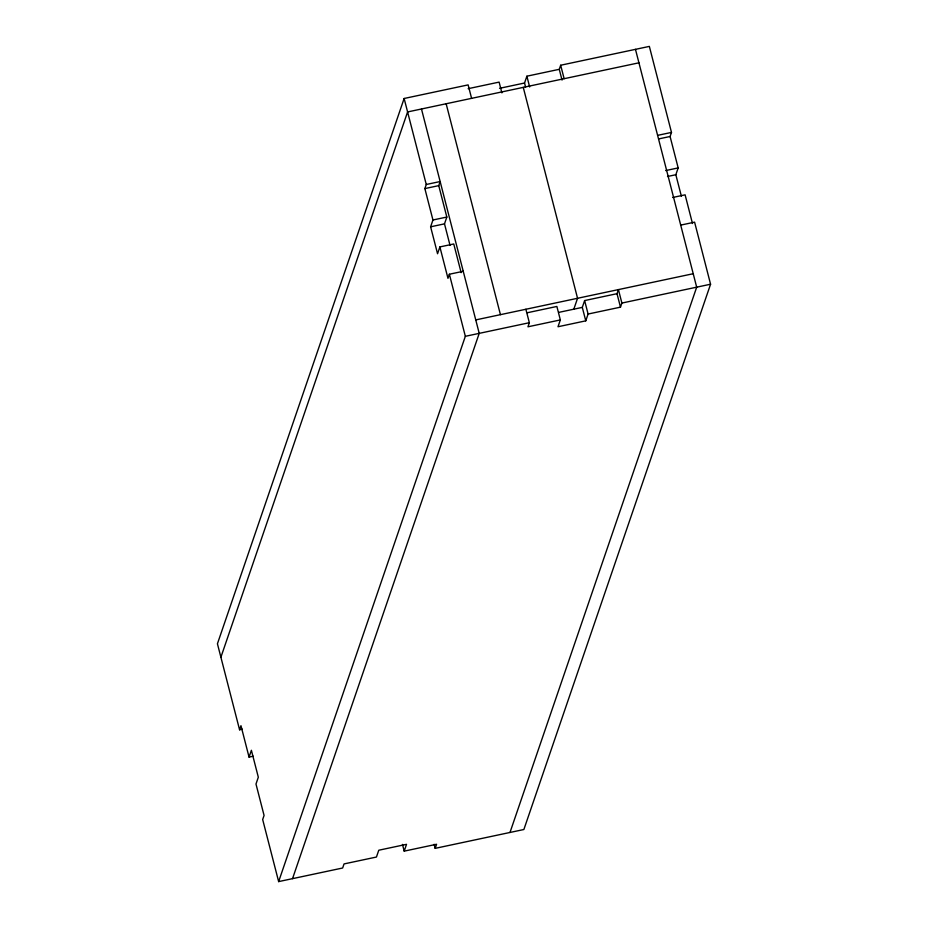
<?xml version="1.0" encoding="UTF-8"?>
<svg xmlns="http://www.w3.org/2000/svg" width="928" height="928" viewBox="0 0 928 928"><rect width="100%" height="100%" fill="white"/><g stroke="black" fill="none" stroke-linecap="round" stroke-linejoin="round"><path stroke-width="1.39" d="M471.598 98.356L468.13 84.889L404.132 98.484L217.43 643.777L239.575 729.779L242.347 729.188M220.899 657.233L407.589 111.94L638.94 62.814M239.575 729.779L240.967 725.696L249.052 757.109L253.216 756.216M461.146 272.646L453.757 243.971L439.884 246.918L437.552 253.738L430.615 226.803L432.947 219.994L424.862 188.581L426.265 184.486L404.132 98.484M450.045 245.398L444.5 223.857L446.832 217.048L438.747 185.635L440.15 181.54L426.265 184.486M249.052 757.109L251.395 750.288L258.32 777.212L255.989 784.032L264.074 815.445L262.67 819.528L278.644 881.6L342.652 868.005L344.044 863.922L376.443 857.043L378.775 850.222L406.534 844.329L404.202 851.138L436.589 844.26L435.186 848.354L523.868 829.516L710.57 284.223L694.596 222.152L680.711 225.11M463.246 271.289L449.372 274.236L447.969 278.33L439.884 246.918M525.584 87.058L524.54 83.021L526.884 76.2L559.271 69.322L560.663 65.238L649.356 46.4L671.489 132.414L670.086 136.497L678.171 167.91L675.839 174.731L681.384 196.26M278.644 881.6L465.346 336.307L449.372 274.236M292.529 878.654L479.219 333.361L421.474 108.994M525.874 309.256L529.343 322.712L527.939 326.807L560.338 319.928L556.87 306.46L527.29 312.748M560.338 319.928L557.995 326.749L585.765 320.844L588.097 314.035L584.628 300.568L617.016 293.689L618.419 289.606L621.888 303.062L620.484 307.156L588.097 314.035M573.817 309.186L577.552 298.282L523.264 87.371M585.765 320.844L582.297 307.388L584.628 300.568M509.994 832.462L696.684 287.181L635.471 49.346M468.141 88.682L499.113 82.105L501.886 92.87M499.554 88.322L524.54 83.021M657.604 135.36L671.489 132.414M424.862 188.581L438.747 185.635M658.984 138.852L670.086 136.497M432.947 219.994L446.832 217.048M665.678 170.566L678.171 167.91M430.615 226.803L444.5 223.857M667.51 176.494L675.839 174.731M672.614 197.49L685.108 194.834L692.485 223.52M475.762 319.905L693.216 273.714M558.668 312.4L582.297 307.388M465.346 336.307L529.343 322.712M621.888 303.062L710.57 284.223M560.663 65.238L564.131 78.694M559.271 69.322L562.043 80.098M617.016 293.689L620.484 307.156M526.884 76.2L529.656 86.977M446.148 103.75L500.436 314.662M434.153 844.318L435.186 848.354M402.474 844.41L404.202 851.138"/></g></svg>
